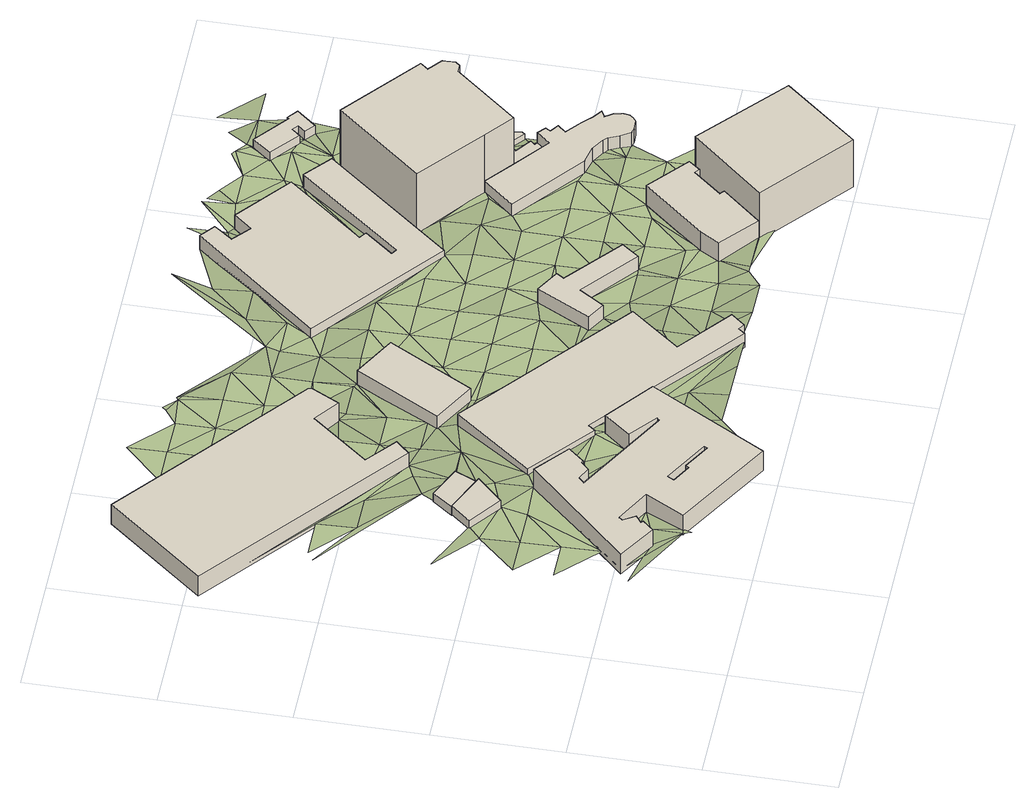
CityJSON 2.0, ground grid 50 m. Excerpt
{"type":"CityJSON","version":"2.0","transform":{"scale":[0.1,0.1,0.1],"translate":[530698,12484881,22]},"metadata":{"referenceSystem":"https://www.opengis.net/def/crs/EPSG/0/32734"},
"CityObjects":{
"building1":{"type":"Building","attributes":{"address":"Retza Brickfield Road Salt River Cape Town","building":"retail","building:levels":1,"amenity":"motorcycle_rental","building_height":4.1,"plus_code":"4FRW3F85+84V","ground_height":32.84,"roof_height":36.94},"geometry":[{"type":"Solid","lod":"1","boundaries":[[[[0,1,2,3]],[[1,4,5,2]],[[4,6,7,5]],[[6,8,9,7]],[[8,0,3,9]],[[3,2,5,7,9]],[[8,6,4,1,0]]]]}]},
"building2":{"type":"Building","attributes":{"address":"Brickworks 15 Brickfield Road Salt River Cape Town","building":"yes","building:levels":3,"building_height":9.7,"plus_code":"4FRW3F85+46V","ground_height":33.04,"roof_height":42.74},"geometry":[{"type":"Solid","lod":"1","boundaries":[[[[10,11,12,13]],[[11,14,15,12]],[[14,16,17,15]],[[16,18,19,17]],[[18,20,21,19]],[[20,22,23,21]],[[22,24,25,23]],[[24,26,27,25]],[[26,28,29,27]],[[28,30,31,29]],[[30,32,33,31]],[[32,34,35,33]],[[34,36,37,35]],[[36,38,39,37]],[[38,40,41,39]],[[40,42,43,41]],[[42,44,45,43]],[[44,46,47,45]],[[46,48,49,47]],[[48,50,51,49]],[[50,52,53,51]],[[52,10,13,53]],[[54,55,56,57]],[[55,58,59,56]],[[58,60,61,59]],[[60,62,63,61]],[[62,64,65,63]],[[64,54,57,65]],[[13,12,15,17,19,21,23,25,27,29,31,33,35,37,39,41,43,45,47,49,51,53],[57,56,59,61,63,65]],[[52,50,48,46,44,42,40,38,36,34,32,30,28,26,24,22,20,18,16,14,11,10],[64,62,60,58,55,54]]]]}]},
"building3":{"type":"Building","attributes":{"address":"Salt River Cape Town","building":"retail","building:levels":1,"building_height":4.1,"plus_code":"4FRW3F85+94W","ground_height":32.41,"roof_height":36.51},"geometry":[{"type":"Solid","lod":"1","boundaries":[[[[66,67,68,69]],[[67,70,71,68]],[[70,72,73,71]],[[72,66,69,73]],[[69,68,71,73]],[[72,70,67,66]]]]}]},
"building4":{"type":"Building","attributes":{"address":"Judge Clothing Factory - Rex Trueform Victoria Road Salt River Cape Town","building":"construction","building:levels":3,"building_height":9.7,"plus_code":"4FRW3F85+J3X","ground_height":27.55,"roof_height":37.25},"geometry":[{"type":"Solid","lod":"1","boundaries":[[[[74,75,76,77]],[[75,78,79,76]],[[78,80,81,79]],[[80,82,83,81]],[[82,84,85,83]],[[84,86,87,85]],[[86,88,89,87]],[[88,90,91,89]],[[90,74,77,91]],[[77,76,79,81,83,85,87,89,91]],[[90,88,86,84,82,80,78,75,74]]]]}]},
"building5":{"type":"Building","attributes":{"address":"Buco Hardware and Buildware 9 Brickfield Road Salt River Cape Town","building":"warehouse","building:levels":2,"building_height":6.9,"plus_code":"4FRW3F85+798","ground_height":29.33,"roof_height":36.23},"geometry":[{"type":"Solid","lod":"1","boundaries":[[[[92,93,94,95]],[[93,96,97,94]],[[96,98,99,97]],[[98,100,101,99]],[[100,102,103,101]],[[102,104,105,103]],[[104,106,107,105]],[[106,108,109,107]],[[108,110,111,109]],[[110,92,95,111]],[[95,94,97,99,101,103,105,107,109,111]],[[110,108,106,104,102,100,98,96,93,92]]]]}]},
"building6":{"type":"Building","attributes":{"address":"346 Victoria Road Salt River Cape Town","building":"retail","building:levels":2,"building_height":6.9,"plus_code":"4FRW3F85+F9G","ground_height":28.27,"roof_height":35.17},"geometry":[{"type":"Solid","lod":"1","boundaries":[[[[112,113,114,115]],[[113,116,117,114]],[[116,118,119,117]],[[118,112,115,119]],[[115,114,117,119]],[[118,116,113,112]]]]}]},
"building7":{"type":"Building","attributes":{"building":"yes","building:levels":2,"building_height":6.9,"plus_code":"4FRW3F85+7MC","ground_height":28.44,"roof_height":35.34},"geometry":[{"type":"Solid","lod":"1","boundaries":[[[[120,121,122,123]],[[121,124,125,122]],[[124,126,127,125]],[[126,128,129,127]],[[128,130,131,129]],[[130,132,133,131]],[[132,134,135,133]],[[134,120,123,135]],[[123,122,125,127,129,131,133,135]],[[134,132,130,128,126,124,121,120]]]]}]},
"building8":{"type":"Building","attributes":{"address":"348 Victoria Road Salt River Cape Town","building":"retail","building:levels":3,"building_height":9.7,"plus_code":"4FRW3F85+5R3","ground_height":28.48,"roof_height":38.18},"geometry":[{"type":"Solid","lod":"1","boundaries":[[[[136,137,138,139]],[[137,140,141,138]],[[140,142,143,141]],[[142,144,145,143]],[[144,146,147,145]],[[146,148,149,147]],[[148,150,151,149]],[[150,152,153,151]],[[152,136,139,153]],[[139,138,141,143,145,147,149,151,153]],[[152,150,148,146,144,142,140,137,136]]]]}]},
"building9":{"type":"Building","attributes":{"address":"Salt River Cape Town","building":"retail","building:levels":2,"building_height":6.9,"plus_code":"4FRW3F85+JJM","ground_height":23.33,"roof_height":30.23},"geometry":[{"type":"Solid","lod":"1","boundaries":[[[[154,155,156,157]],[[155,158,159,156]],[[158,160,161,159]],[[160,162,163,161]],[[162,164,165,163]],[[164,166,167,165]],[[166,168,169,167]],[[168,170,171,169]],[[170,172,173,171]],[[172,174,175,173]],[[174,176,177,175]],[[176,178,179,177]],[[178,180,181,179]],[[180,154,157,181]],[[157,156,159,161,163,165,167,169,171,173,175,177,179,181]],[[180,178,176,174,172,170,168,166,164,162,160,158,155,154]]]]}]},
"building10":{"type":"Building","attributes":{"address":"Industria House 350 Victoria Road Salt River Cape Town","building":"commercial","building:levels":8,"building_height":23.7,"plus_code":"4FRW3F85+4WF","ground_height":28.42,"roof_height":52.12},"geometry":[{"type":"Solid","lod":"1","boundaries":[[[[182,183,184,185]],[[183,186,187,184]],[[186,188,189,187]],[[188,182,185,189]],[[185,184,187,189]],[[188,186,183,182]]]]}]},
"building11":{"type":"Building","attributes":{"building":"yes","building:levels":2,"building_height":6.9,"plus_code":"4FRW3F85+8WW","ground_height":26.25,"roof_height":33.15},"geometry":[{"type":"Solid","lod":"1","boundaries":[[[[190,191,192,193]],[[191,194,195,192]],[[194,196,197,195]],[[196,198,199,197]],[[198,200,201,199]],[[200,202,203,201]],[[202,204,205,203]],[[204,206,207,205]],[[206,208,209,207]],[[208,210,211,209]],[[210,212,213,211]],[[212,214,215,213]],[[214,216,217,215]],[[216,218,219,217]],[[218,220,221,219]],[[220,222,223,221]],[[222,224,225,223]],[[224,226,227,225]],[[226,228,229,227]],[[228,230,231,229]],[[230,232,233,231]],[[232,234,235,233]],[[234,236,237,235]],[[236,238,239,237]],[[238,190,193,239]],[[193,192,195,197,199,201,203,205,207,209,211,213,215,217,219,221,223,225,227,229,231,233,235,237,239]],[[238,236,234,232,230,228,226,224,222,220,218,216,214,212,210,208,206,204,202,200,198,196,194,191,190]]]]}]},
"building12":{"type":"Building","attributes":{"address":"Durham Square Apartment Complex 32 Durham Avenue Salt River Cape Town","building":"apartments","building:levels":11,"building:flats":"139","building_height":32.1,"plus_code":"4FRW3F85+GVM","ground_height":24.05,"roof_height":56.15},"geometry":[{"type":"Solid","lod":"1","boundaries":[[[[240,241,242,243]],[[241,244,245,242]],[[244,246,247,245]],[[246,248,249,247]],[[248,250,251,249]],[[250,252,253,251]],[[252,254,255,253]],[[254,256,257,255]],[[256,258,259,257]],[[258,260,261,259]],[[260,240,243,261]],[[243,242,245,247,249,251,253,255,257,259,261]],[[260,258,256,254,252,250,248,246,244,241,240]]]]}]},
"building13":{"type":"Building","attributes":{"building":"yes","building:levels":1,"building_height":4.1,"plus_code":"4FRW3F85+FX8","ground_height":24.05,"roof_height":28.15},"geometry":[{"type":"Solid","lod":"1","boundaries":[[[[262,263,264,265]],[[263,266,267,264]],[[266,268,269,267]],[[268,270,271,269]],[[270,272,273,271]],[[272,274,275,273]],[[274,276,277,275]],[[276,278,279,277]],[[278,280,281,279]],[[280,282,283,281]],[[282,250,284,283]],[[250,248,285,284]],[[248,246,286,285]],[[246,244,287,286]],[[244,241,288,287]],[[241,289,290,288]],[[289,262,265,290]],[[265,264,267,269,271,273,275,277,279,281,283,284,285,286,287,288,290]],[[289,241,244,246,248,250,282,280,278,276,274,272,270,268,266,263,262]]]]}]},
"building14":{"type":"Building","attributes":{"address":"Durham Avenue Salt River Cape Town","building":"yes","building:levels":1,"building_height":4.1,"plus_code":"4FRW3F85+PW7","ground_height":23.52,"roof_height":27.62},"geometry":[{"type":"Solid","lod":"1","boundaries":[[[[291,292,293,294]],[[292,295,296,293]],[[295,297,298,296]],[[297,299,300,298]],[[299,301,302,300]],[[301,303,304,302]],[[303,305,306,304]],[[305,307,308,306]],[[307,309,310,308]],[[309,291,294,310]],[[294,293,296,298,300,302,304,306,308,310]],[[309,307,305,303,301,299,297,295,292,291]]]]}]},
"terrain1":{"type":"TINRelief","geometry":[{"type":"CompositeSurface","lod":"1","boundaries":[[[311,312,313]],[[312,314,315]],[[316,317,318]],[[312,311,314]],[[318,319,320]],[[321,320,319]],[[311,322,314]],[[322,323,314]],[[311,324,325]],[[326,327,323]],[[325,322,311]],[[326,323,322]],[[328,329,326]],[[330,318,317]],[[315,331,317]],[[332,333,321]],[[319,318,330]],[[325,334,322]],[[334,328,326]],[[326,322,334]],[[321,319,335]],[[319,330,335]],[[331,330,317]],[[335,332,321]],[[336,337,338]],[[336,339,340]],[[337,341,342]],[[343,344,345]],[[330,331,335]],[[345,346,343]],[[347,348,349]],[[350,337,336]],[[351,344,343]],[[340,350,336]],[[352,335,331]],[[353,335,352]],[[354,355,349]],[[349,348,356]],[[357,351,343]],[[358,359,340]],[[331,360,352]],[[72,361,353]],[[349,356,354]],[[337,350,341]],[[72,359,358]],[[362,360,331]],[[340,363,350]],[[362,354,364]],[[340,359,363]],[[356,348,365]],[[364,354,356]],[[352,366,353]],[[352,360,366]],[[350,363,341]],[[366,72,353]],[[72,366,359]],[[363,359,341]],[[360,362,367]],[[364,367,362]],[[367,364,356]],[[341,359,366]],[[368,356,365]],[[369,74,370]],[[371,372,373]],[[374,367,356]],[[375,366,360]],[[376,371,32]],[[366,377,341]],[[377,378,341]],[[378,379,380]],[[381,367,374]],[[74,382,370]],[[378,377,379]],[[379,383,380]],[[366,384,377]],[[374,32,381]],[[385,380,383]],[[370,386,369]],[[384,366,375]],[[377,387,379]],[[388,371,373]],[[389,382,74]],[[390,369,386]],[[377,384,387]],[[388,373,391]],[[32,371,388]],[[383,379,392]],[[393,379,387]],[[386,370,394]],[[385,383,392]],[[392,379,393]],[[394,370,382]],[[395,384,375]],[[396,381,32]],[[397,390,386]],[[391,398,388]],[[394,397,386]],[[375,399,395]],[[400,392,393]],[[384,118,387]],[[388,396,32]],[[375,401,399]],[[382,402,394]],[[393,387,118]],[[403,392,400]],[[382,389,402]],[[393,404,400]],[[388,398,396]],[[397,394,405]],[[406,395,399]],[[400,404,403]],[[402,407,394]],[[401,375,408]],[[118,404,393]],[[394,407,405]],[[405,409,397]],[[399,401,406]],[[389,403,410]],[[409,405,411]],[[402,389,412]],[[406,413,395]],[[404,410,403]],[[414,408,375]],[[405,407,415]],[[410,412,389]],[[404,118,410]],[[402,416,407]],[[405,415,417]],[[413,116,395]],[[401,418,406]],[[375,110,414]],[[415,407,416]],[[419,420,396]],[[402,412,416]],[[418,401,408]],[[415,416,417]],[[421,420,419]],[[422,423,424]],[[425,424,423]],[[413,406,426]],[[427,410,118]],[[426,406,418]],[[428,118,116]],[[412,410,427]],[[423,422,110]],[[118,428,427]],[[421,429,425]],[[430,417,416]],[[431,413,426]],[[414,432,408]],[[413,433,116]],[[418,408,434]],[[425,435,424]],[[412,430,416]],[[408,432,436]],[[422,424,437]],[[412,427,438]],[[431,433,413]],[[418,434,426]],[[408,436,434]],[[435,425,429]],[[428,116,439]],[[412,438,430]],[[437,424,435]],[[110,422,437]],[[432,414,440]],[[440,414,110]],[[427,428,439]],[[431,426,441]],[[433,439,116]],[[438,427,442]],[[426,434,441]],[[435,429,443]],[[440,110,444]],[[120,436,432]],[[437,444,110]],[[433,431,445]],[[446,427,439]],[[427,446,442]],[[120,434,436]],[[441,445,431]],[[438,447,430]],[[435,448,437]],[[438,442,447]],[[444,449,440]],[[434,120,441]],[[443,448,435]],[[433,450,439]],[[433,445,451]],[[444,437,452]],[[439,450,446]],[[453,430,447]],[[433,451,450]],[[448,452,437]],[[445,441,454]],[[454,441,120]],[[455,448,443]],[[456,449,444]],[[452,456,444]],[[134,457,120]],[[120,457,454]],[[445,458,451]],[[442,459,447]],[[442,446,460]],[[448,455,461]],[[445,454,458]],[[462,449,456]],[[448,461,452]],[[463,461,455]],[[464,134,132]],[[447,459,453]],[[451,465,450]],[[456,452,462]],[[453,466,430]],[[134,467,457]],[[454,457,467]],[[446,450,460]],[[451,458,465]],[[468,464,132]],[[452,469,462]],[[470,452,461]],[[464,467,134]],[[471,458,454]],[[461,463,472]],[[452,470,469]],[[453,459,473]],[[467,471,454]],[[450,465,460]],[[463,474,472]],[[468,462,475]],[[474,463,476]],[[475,462,469]],[[465,458,460]],[[178,459,442]],[[464,468,477]],[[471,478,458]],[[466,453,473]],[[467,464,479]],[[478,460,458]],[[468,475,477]],[[471,467,479]],[[464,477,479]],[[469,470,480]],[[475,469,480]],[[146,472,474]],[[178,473,459]],[[478,471,481]],[[479,482,471]],[[483,477,475]],[[481,460,478]],[[484,485,486]],[[482,481,471]],[[477,483,479]],[[470,137,480]],[[483,475,480]],[[487,460,481]],[[487,488,460]],[[482,479,489]],[[474,490,146]],[[491,460,488]],[[483,489,479]],[[482,492,481]],[[137,483,480]],[[493,146,494]],[[492,482,489]],[[495,484,496]],[[150,493,494]],[[152,494,146]],[[497,498,499]],[[481,500,487]],[[500,481,492]],[[501,484,486]],[[499,502,497]],[[483,137,503]],[[490,152,146]],[[487,504,488]],[[494,152,150]],[[489,483,505]],[[506,499,498]],[[492,489,505]],[[136,507,137]],[[503,137,507]],[[508,460,491]],[[499,509,502]],[[487,500,504]],[[483,503,505]],[[504,500,492]],[[152,490,136]],[[496,510,495]],[[488,511,491]],[[496,484,501]],[[492,505,512]],[[490,513,136]],[[514,507,136]],[[503,507,514]],[[515,499,506]],[[505,503,512]],[[136,513,514]],[[513,490,516]],[[517,506,510]],[[506,517,515]],[[518,512,503]],[[519,503,514]],[[519,518,503]],[[501,510,496]],[[514,513,520]],[[491,511,508]],[[521,522,517]],[[523,517,510]],[[524,519,514]],[[518,519,525]],[[523,510,501]],[[517,526,521]],[[519,527,525]],[[528,527,519]],[[517,523,526]],[[528,519,524]],[[529,523,501]],[[529,501,508]],[[511,530,508]],[[531,532,533]],[[526,523,534]],[[535,536,533]],[[536,537,533]],[[538,539,537]],[[540,531,533]],[[537,540,533]],[[529,534,523]],[[529,508,530]],[[541,530,511]],[[534,542,526]],[[542,543,526]],[[544,541,511]],[[529,530,545]],[[529,545,534]],[[542,534,546]],[[534,547,546]],[[301,545,530]],[[301,530,303]],[[530,541,548]],[[542,546,549]],[[547,549,546]],[[548,303,530]],[[297,545,301]],[[297,301,299]],[[550,549,547]],[[309,307,547]],[[551,548,541]],[[305,303,548]],[[550,547,307]],[[552,549,550]],[[550,307,305]],[[550,553,554]]]}]}
},
"vertices":[
[679,1046,117],[532,1111,117],[532,1111,158],[679,1046,158],[468,1034,117],[468,1034,158],[592,942,117],[592,942,158],[691,1041,117],[691,1041,158],
[715,844,119],[337,455,119],[337,455,216],[715,844,216],[484,364,119],[484,364,216],[522,406,119],[522,406,216],[514,414,119],[514,414,216],[543,436,119],[543,436,216],[515,482,119],[515,482,216],[524,494,119],[524,494,216],[659,421,119],[659,421,216],[577,269,119],[577,269,216],[959,47,119],[959,47,216],[1217,499,119],[1217,499,216],[1037,640,119],[1037,640,216],[954,540,119],[954,540,216],[1058,453,119],[1058,453,216],[1049,444,119],[1049,444,216],[679,653,119],[679,653,216],[700,674,119],[700,674,216],[750,649,119],[750,649,216],[782,680,119],[782,680,216],[790,676,119],[790,676,216],[843,737,119],[843,737,216],[944,261,119],[937,248,119],[937,248,216],[944,261,216],[833,308,119],[833,308,216],[825,295,119],[825,295,216],[752,336,119],[752,336,216],[767,362,119],[767,362,216],
[590,1189,112],[532,1111,112],[532,1111,153],[590,1189,153],[679,1046,112],[679,1046,153],[718,1131,112],[718,1131,153],
[314,2318,64],[2,1942,64],[2,1942,161],[314,2318,161],[772,1313,64],[772,1313,161],[822,1366,64],[822,1366,161],[709,1461,64],[709,1461,161],[886,1680,64],[886,1680,161],[981,1607,64],[981,1607,161],[1038,1715,64],[1038,1715,161],[1036,1730,64],[1036,1730,161],
[1015,1177,82],[780,877,82],[780,877,151],[1015,1177,151],[1020,676,82],[1020,676,151],[1040,701,82],[1040,701,151],[1613,236,82],[1613,236,151],[1633,261,82],[1633,261,151],[1657,246,82],[1657,246,151],[1702,299,82],[1702,299,151],[1501,463,82],[1501,463,151],[1653,653,82],[1653,653,151],
[998,1250,71],[1164,1158,71],[1164,1158,140],[998,1250,140],[1347,1485,71],[1347,1485,140],[1181,1577,71],[1181,1577,140],
[1715,1014,73],[1605,806,73],[1605,806,142],[1715,1014,142],[1673,765,73],[1673,765,142],[1736,862,73],[1736,862,142],[1947,688,73],[1947,688,142],[1997,754,73],[1997,754,142],[1786,932,73],[1786,932,142],[1806,961,73],[1806,961,142],
[2437,591,73],[2286,721,73],[2286,721,170],[2437,591,170],[2083,483,73],[2083,483,170],[2040,409,73],[2040,409,170],[2178,289,73],[2178,289,170],[2309,439,73],[2309,439,170],[2292,453,73],[2292,453,170],[2384,562,73],[2384,562,170],[2402,547,73],[2402,547,170],
[1901,1390,22],[2298,1876,22],[2298,1876,91],[1901,1390,91],[2198,1962,22],[2198,1962,91],[1872,1561,22],[1872,1561,91],[1851,1575,22],[1851,1575,91],[1940,1685,22],[1940,1685,91],[1913,1704,22],[1913,1704,91],[2152,1998,22],[2152,1998,91],[1945,2167,22],[1945,2167,91],[1886,2098,22],[1886,2098,91],[1820,2156,22],[1820,2156,91],[1874,2227,22],[1874,2227,91],[1818,2272,22],[1818,2272,91],[1412,1790,22],[1412,1790,91],
[2748,285,72],[2427,567,72],[2427,567,309],[2748,285,309],[2181,285,72],[2181,285,309],[2513,4,72],[2513,4,309],
[2255,1307,51],[2151,1189,51],[2151,1189,120],[2255,1307,120],[2421,972,51],[2421,972,120],[2489,957,51],[2489,957,120],[2538,928,51],[2538,928,120],[2553,911,51],[2553,911,120],[2571,871,51],[2571,871,120],[2597,832,51],[2597,832,120],[2618,826,51],[2618,826,120],[2657,828,51],[2657,828,120],[2674,840,51],[2674,840,120],[2686,856,51],[2686,856,120],[2689,878,51],[2689,878,120],[2682,914,51],[2682,914,120],[2661,944,51],[2661,944,120],[2687,959,51],[2687,959,120],[2654,982,51],[2654,982,120],[2617,1019,51],[2617,1019,120],[2558,1068,51],[2558,1068,120],[2584,1100,51],[2584,1100,120],[2552,1122,51],[2552,1122,120],[2564,1141,51],[2564,1141,120],[2535,1167,51],[2535,1167,120],[2491,1115,51],[2491,1115,120],[2360,1220,51],[2360,1220,120],
[2255,1307,29],[2360,1220,29],[2360,1220,350],[2255,1307,350],[2562,1462,29],[2562,1462,350],[2592,1462,29],[2592,1462,350],[2608,1480,29],[2608,1480,350],[2606,1518,29],[2606,1518,350],[2606,1528,29],[2606,1528,350],[2553,1572,29],[2553,1572,350],[2578,1602,29],[2578,1602,350],[2287,1843,29],[2287,1843,350],[2009,1511,29],[2009,1511,350],
[2535,1167,29],[2524,1174,29],[2524,1174,70],[2535,1167,70],[2540,1191,29],[2540,1191,70],[2480,1235,29],[2480,1235,70],[2509,1270,29],[2509,1270,70],[2570,1219,29],[2570,1219,70],[2579,1230,29],[2579,1230,70],[2575,1264,29],[2575,1264,70],[2633,1278,29],[2633,1278,70],[2657,1305,29],[2657,1305,70],[2631,1518,29],[2631,1518,70],[2606,1518,70],[2608,1480,70],[2592,1462,70],[2562,1462,70],[2360,1220,70],[2491,1115,29],[2491,1115,70],
[2372,2178,23],[2314,2108,23],[2314,2108,64],[2372,2178,64],[2422,2018,23],[2422,2018,64],[2448,2049,23],[2448,2049,64],[2469,2032,23],[2469,2032,64],[2445,2003,23],[2445,2003,64],[2482,1972,23],[2482,1972,64],[2545,2047,23],[2545,2047,64],[2506,2079,23],[2506,2079,64],[2501,2072,23],[2501,2072,64],
[557,265,146],[416,387,141],[280,417,144],[484,364,141],[337,455,144],[266,687,140],[416,537,141],[416,687,137],[416,837,133],[266,837,138],[416,987,128],[566,387,138],[522,406,138],[566,237,146],[577,269,146],[543,436,138],[514,414,138],[524,494,138],[515,482,138],[566,837,129],[715,844,126],[468,1034,128],[266,1137,116],[659,421,135],[592,942,125],[416,1437,101],[416,1587,95],[266,1587,95],[229,1564,95],[627,1237,106],[772,1313,99],[2,1942,85],[833,308,141],[767,362,135],[752,336,135],[825,295,141],[700,674,132],[679,653,132],[750,649,132],[566,1437,97],[944,261,140],[717,987,120],[691,1041,120],[790,676,132],[782,680,132],[954,540,132],[937,248,141],[590,1189,117],[717,1137,112],[780,877,126],[679,1046,120],[843,737,136],[717,1287,99],[867,687,136],[1049,444,132],[867,1137,108],[1020,676,132],[1058,453,132],[566,2187,63],[717,2037,65],[1167,387,119],[1017,87,141],[1167,237,137],[1037,640,132],[1015,1177,97],[959,47,141],[867,1287,95],[822,1366,89],[867,1437,89],[709,1461,91],[1040,701,132],[867,1887,67],[867,1587,85],[998,1250,85],[886,1680,67],[717,2187,65],[1017,1287,85],[1317,387,111],[1036,1730,67],[717,2337,61],[1317,237,123],[981,1607,77],[1017,1437,84],[867,2037,66],[1164,1158,81],[1613,236,116],[867,2187,65],[1468,237,123],[1167,1137,81],[1017,1587,77],[1317,987,80],[1017,1887,67],[1038,1715,67],[1167,1587,71],[996,2199,60],[1317,1137,78],[1017,2037,67],[1468,837,85],[927,2230,65],[1167,1737,68],[940,2246,65],[1167,1887,68],[1317,1287,75],[1618,687,82],[1017,2187,60],[1167,2037,64],[1007,2207,60],[1468,987,80],[1618,237,116],[1633,261,116],[1657,246,116],[1618,537,105],[1501,463,111],[1618,387,105],[1702,299,110],[1468,1137,78],[1317,1737,52],[1317,1587,69],[1768,237,110],[1335,1940,52],[1468,1287,75],[1605,806,77],[1468,1437,71],[1618,987,79],[1768,387,89],[1618,837,77],[1768,537,89],[1317,1887,52],[1468,1587,69],[1673,765,77],[1618,1137,78],[1412,1790,52],[1918,237,103],[1768,687,78],[1618,1287,72],[1468,1737,52],[1468,1887,52],[1918,387,85],[1736,862,75],[1618,1587,65],[1618,1437,70],[1918,537,85],[1468,2037,43],[1768,1137,72],[1981,289,103],[1918,687,76],[1768,987,73],[1768,1287,71],[1618,2037,40],[1901,1390,69],[2040,409,82],[1947,688,76],[2012,290,98],[1918,837,73],[1768,1437,69],[1670,2348,24],[1918,987,71],[1997,754,77],[2068,537,82],[2083,483,82],[1918,1137,72],[2178,289,93],[1618,2187,28],[2181,285,93],[2068,687,77],[2219,237,93],[2068,837,72],[1918,1287,73],[2068,987,72],[2219,687,73],[2068,1287,80],[2068,1137,72],[2219,837,72],[1940,1685,39],[1851,1575,59],[1872,1561,59],[2068,1437,74],[2009,1511,56],[2219,987,71],[2427,567,73],[2068,1587,56],[2151,1189,68],[2292,453,76],[2369,537,73],[1913,1704,39],[2068,1887,36],[1820,2156,28],[1886,2098,31],[1918,2187,25],[2219,1287,69],[2198,1962,28],[1874,2227,25],[2369,837,71],[2255,1307,69],[2369,987,66],[1945,2167,25],[2369,687,73],[2298,1876,31],[1918,2337,21],[2152,1998,28],[2287,1843,31],[2421,972,66],[2519,537,73],[2519,687,72],[2061,2310,23],[2669,387,68],[2068,2187,27],[2489,957,61],[2519,837,68],[2669,537,68],[2126,2258,27],[2081,2294,23],[2219,2037,28],[2597,832,57],[2538,928,61],[2219,2187,27],[2553,911,68],[2571,871,68],[2369,2037,29],[2369,1887,31],[2509,1270,49],[2480,1235,49],[2540,1191,55],[2314,2108,29],[2524,1174,55],[2535,1167,55],[2564,1141,55],[2552,1122,55],[2584,1100,55],[2570,1219,49],[2519,1737,28],[2340,2236,26],[2321,2248,26],[2578,1602,36],[2422,2018,29],[2369,2187,26],[2372,2178,26],[2519,1887,28],[2381,2202,26],[2519,2187,16],[2669,1737,18],[2448,2282,7],[2669,2187,8],[2519,2337,7]
]}
